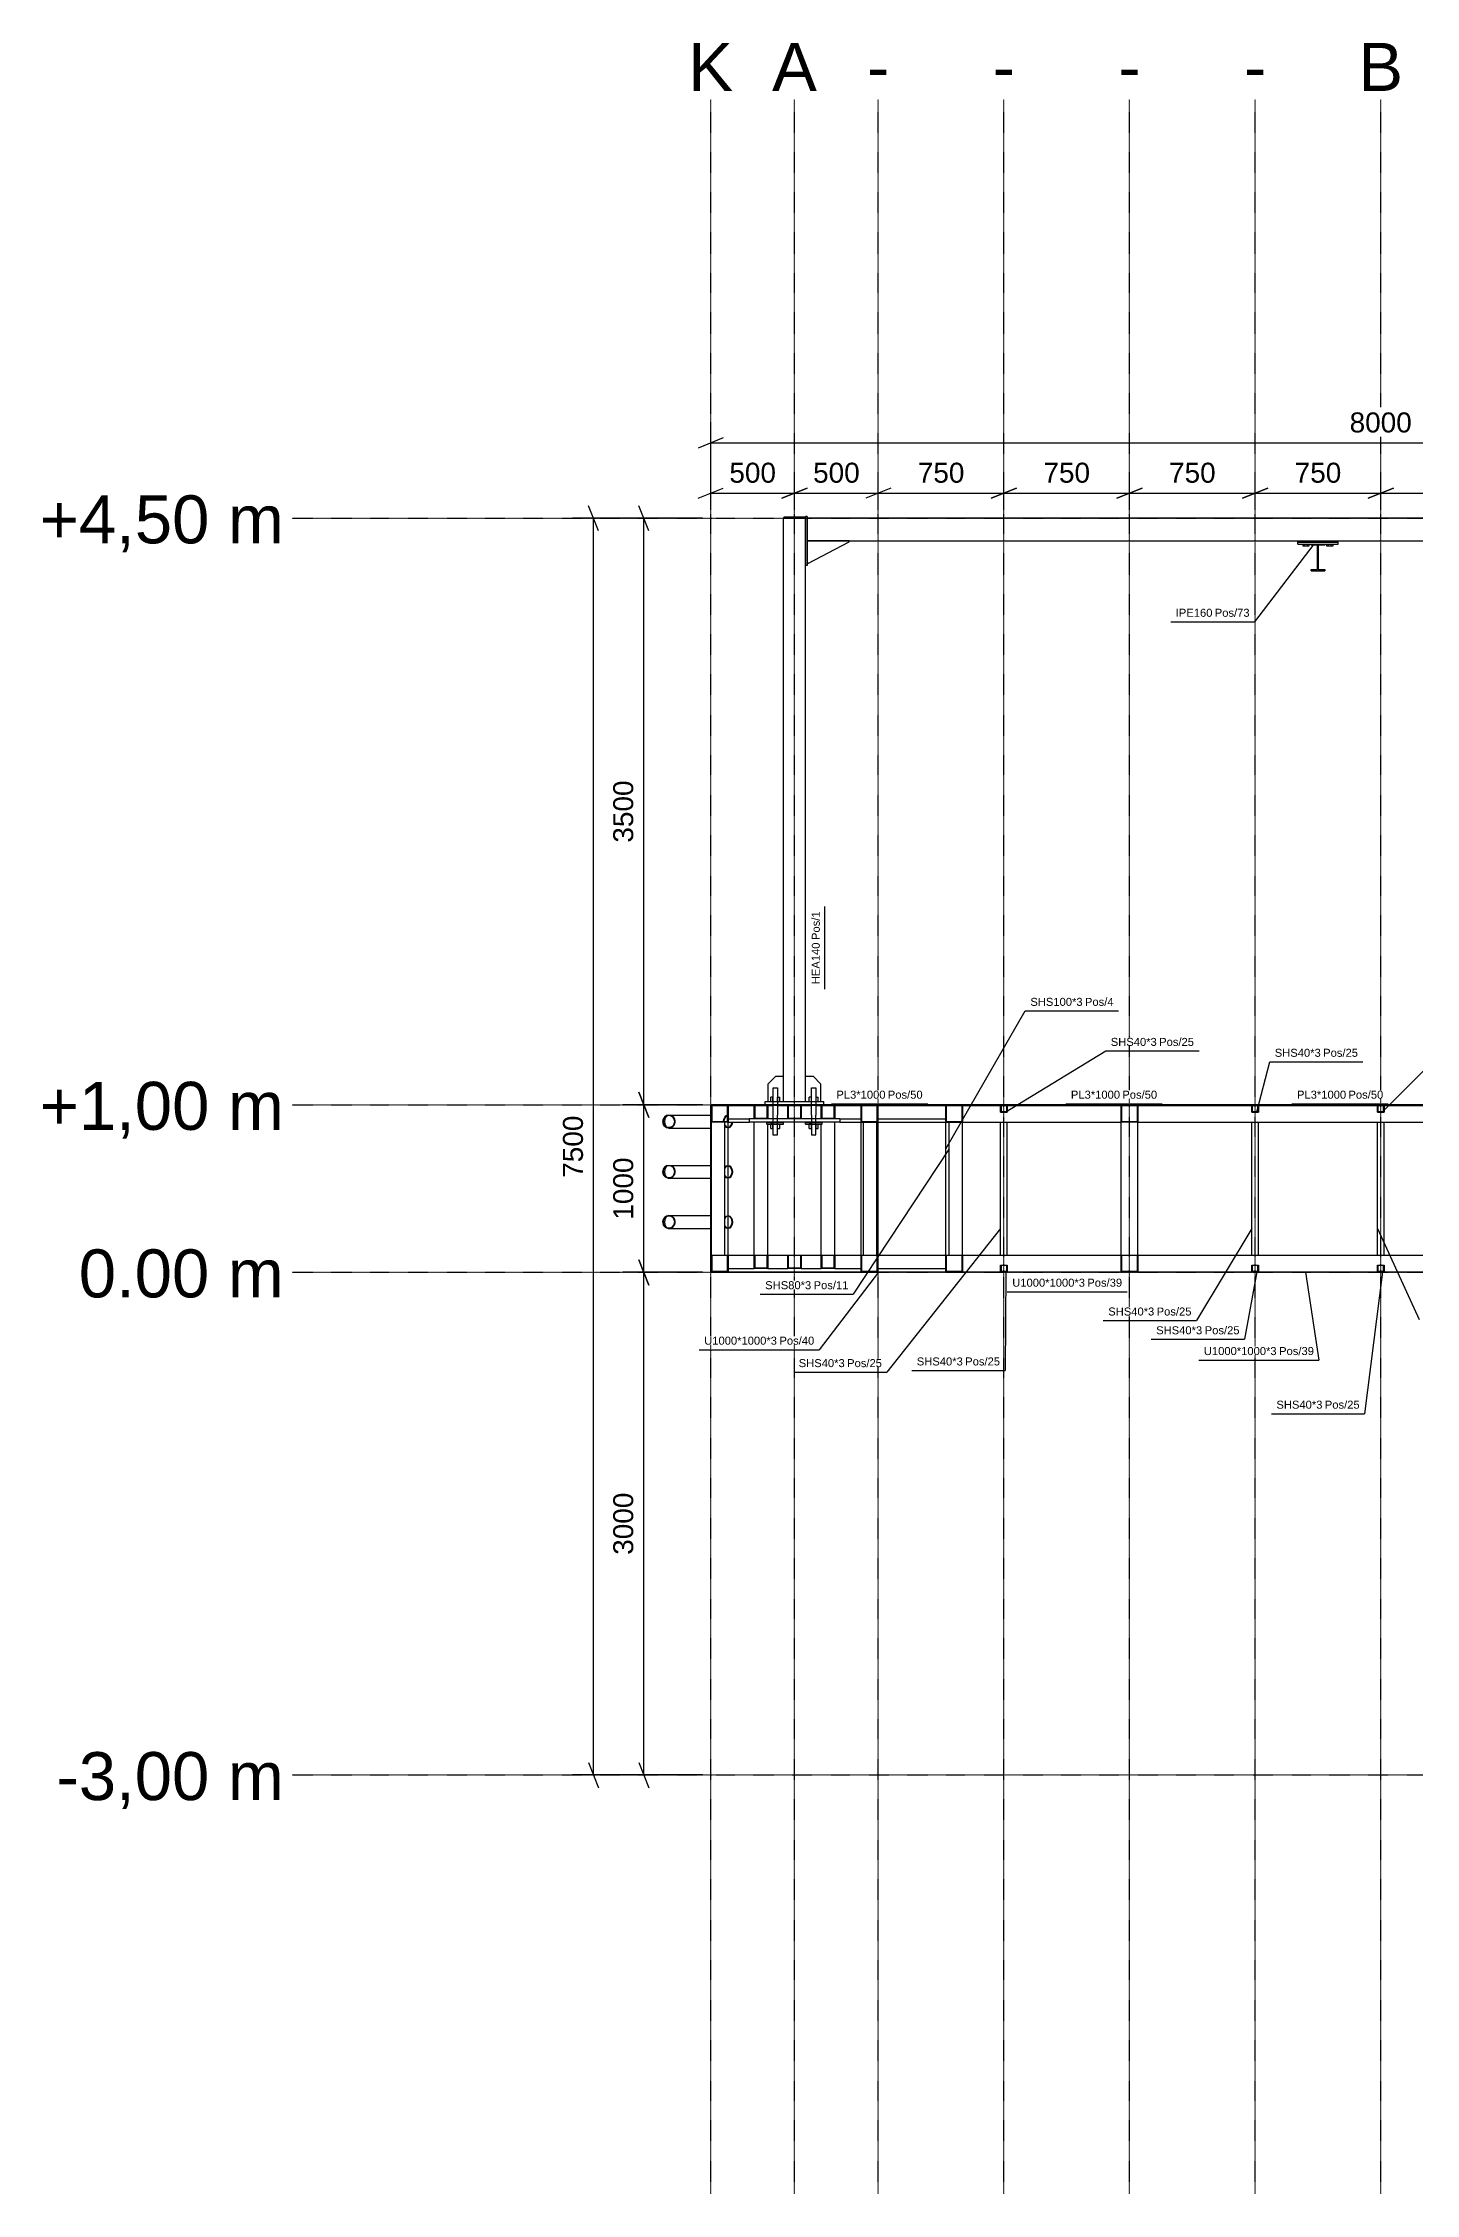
# Model space of a CAD drawing. Header units: millimetres. Extents: x -57554 to 16546, y 2142 to 98430.
# Drawn here: x -29083 to -20886, y 44218 to 57054 of the extents above; entities that cross this region are included whole.
import ezdxf

# ---------------------------------------------------------------- set-up
doc = ezdxf.new("R2010")
doc.units = ezdxf.units.MM
doc.linetypes.add('DXK_LINE_DOT3', pattern=[5.9187, 2.979, -0.9799, 0.9799, -0.9799])
doc.layers.add('S-Z2-A_TEXTUAL_ANNOTATION', color=7, linetype='Continuous')
doc.layers.add('S-Z23-A_DIMENSIONS', color=7, linetype='Continuous')
doc.styles.add('Arial', font='ARIAL.TTF', dxfattribs={"height": 0.2})

msp = doc.modelspace()

# ---------------------------------------------------------------- linework, layer by layer
at = {"color": 1, "linetype": 'DXK_LINE_DOT3'}
for p, q in [((-25096, 44218), (-25096, 56718)), ((-24596, 44218), (-24596, 56718)), ((-24096, 44218), (-24096, 56718)), ((-23346, 44218), (-23346, 56718)), ((-22596, 44218), (-22596, 56718)), ((-21846, 44218), (-21846, 56718)), ((-21096, 44218), (-21096, 56718)), ((-27596, 54218), (-14596, 54218)), ((-27596, 50718), (-14596, 50718)), ((-27596, 49718), (-14596, 49718)), ((-27596, 46718), (-14596, 46718))]:
    msp.add_line(p, q, dxfattribs=at)
at = {"color": 2, "linetype": 'Continuous'}
for p, q in [((-24663, 54218), (-24663, 50738)), ((-24530, 54218), (-24663, 54218)), ((-24658, 54218), (-24658, 54226)), ((-24658, 54226), (-24535, 54226)), ((-24658, 54218), (-24535, 54218)), ((-24535, 54218), (-24535, 54226)), ((-24520, 54228), (-24530, 54228)), ((-24530, 54228), (-24530, 53935)), ((-24530, 50738), (-24530, 54218)), ((-24520, 54228), (-24520, 53935)), ((-17673, 54218), (-24520, 54218)), ((-24520, 54218), (-24520, 54084)), ((-24520, 54084), (-24520, 53954)), ((-24270, 54084), (-24520, 54084)), ((-24520, 54084), (-17673, 54084)), ((-24516, 53947), (-24270, 54077)), ((-24270, 54077), (-24270, 54084)), ((-21592, 54075), (-21592, 54084)), ((-21592, 54084), (-21350, 54084)), ((-21592, 54075), (-21350, 54075)), ((-21592, 54064), (-21592, 54075)), ((-21592, 54075), (-21350, 54075)), ((-21592, 54064), (-21350, 54064)), ((-21512, 54057), (-21512, 54064)), ((-21512, 54064), (-21430, 54064)), ((-21474, 54057), (-21512, 54057)), ((-21474, 53912), (-21474, 54057)), ((-21430, 54057), (-21469, 54057)), ((-21469, 54057), (-21469, 53912)), ((-21430, 54064), (-21430, 54057)), ((-21350, 54075), (-21350, 54084)), ((-21350, 54064), (-21350, 54075)), ((-24520, 53935), (-24530, 53935)), ((-24520, 53954), (-24516, 53947)), ((-21512, 53904), (-21512, 53912)), ((-21512, 53912), (-21474, 53912)), ((-21512, 53904), (-21430, 53904)), ((-21469, 53912), (-21430, 53912)), ((-21430, 53912), (-21430, 53904)), ((-24753, 50842), (-24708, 50888)), ((-24753, 50738), (-24753, 50842)), ((-24708, 50888), (-24663, 50888)), ((-24530, 50888), (-24485, 50888)), ((-24485, 50888), (-24440, 50842)), ((-24440, 50842), (-24440, 50738)), ((-25096, 50716), (-25096, 50719)), ((-25096, 50719), (-23596, 50719)), ((-25096, 49718), (-25096, 50718)), ((-25096, 50718), (-25093, 50718)), ((-25096, 50716), (-23596, 50716)), ((-25093, 50718), (-25093, 49720)), ((-25093, 50614), (-25093, 50714)), ((-25093, 50714), (-24993, 50714)), ((-24996, 50712), (-25090, 50712)), ((-25090, 50712), (-25090, 50618)), ((-24996, 50618), (-24996, 50712)), ((-24993, 50714), (-24836, 50714)), ((-24993, 50714), (-24993, 50614)), ((-24836, 50634), (-24836, 50714)), ((-24836, 50714), (-24756, 50714)), ((-24759, 50712), (-24833, 50712)), ((-24833, 50712), (-24833, 50638)), ((-24771, 50718), (-24771, 50738)), ((-24771, 50738), (-24421, 50738)), ((-24771, 50718), (-24421, 50718)), ((-24759, 50638), (-24759, 50712)), ((-24756, 50714), (-24756, 50634)), ((-24756, 50714), (-24724, 50714)), ((-24738, 50738), (-24738, 50764)), ((-24725, 50764), (-24738, 50764)), ((-24738, 50738), (-24725, 50738)), ((-24725, 50764), (-24724, 50764)), ((-24725, 50738), (-24725, 50764)), ((-24724, 50818), (-24698, 50818)), ((-24724, 50656), (-24724, 50818)), ((-24698, 50818), (-24698, 50656)), ((-24698, 50764), (-24697, 50764)), ((-24698, 50714), (-24636, 50714)), ((-24697, 50738), (-24697, 50764)), ((-24697, 50764), (-24684, 50764)), ((-24697, 50738), (-24684, 50738)), ((-24684, 50738), (-24684, 50764)), ((-24663, 50738), (-24530, 50738)), ((-24636, 50634), (-24636, 50714)), ((-24636, 50714), (-24556, 50714)), ((-24559, 50712), (-24633, 50712)), ((-24633, 50712), (-24633, 50638)), ((-24559, 50638), (-24559, 50712)), ((-24556, 50714), (-24556, 50634)), ((-24556, 50714), (-24494, 50714)), ((-24508, 50738), (-24508, 50764)), ((-24495, 50764), (-24508, 50764)), ((-24508, 50738), (-24495, 50738)), ((-24495, 50764), (-24494, 50764)), ((-24495, 50738), (-24495, 50764)), ((-24494, 50818), (-24468, 50818)), ((-24494, 50656), (-24494, 50818)), ((-24468, 50818), (-24468, 50656)), ((-24468, 50764), (-24467, 50764)), ((-24468, 50714), (-24436, 50714)), ((-24467, 50738), (-24467, 50764)), ((-24467, 50764), (-24454, 50764)), ((-24467, 50738), (-24454, 50738)), ((-24454, 50738), (-24454, 50764)), ((-24436, 50634), (-24436, 50714)), ((-24436, 50714), (-24356, 50714)), ((-24359, 50712), (-24433, 50712)), ((-24433, 50712), (-24433, 50638)), ((-24421, 50718), (-24421, 50738)), ((-24359, 50638), (-24359, 50712)), ((-24356, 50714), (-24356, 50634)), ((-24356, 50714), (-24199, 50714)), ((-24199, 50614), (-24199, 50714)), ((-24199, 50714), (-24099, 50714)), ((-24102, 50712), (-24196, 50712)), ((-24196, 50712), (-24196, 50618)), ((-24102, 50618), (-24102, 50712)), ((-24099, 50714), (-23693, 50714)), ((-24099, 50714), (-24099, 50614)), ((-24096, 50714), (-24096, 50716)), ((-24096, 50714), (-24096, 50716)), ((-23693, 50614), (-23693, 50714)), ((-23693, 50714), (-23593, 50714)), ((-23596, 50712), (-23690, 50712)), ((-23690, 50712), (-23690, 50618)), ((-23596, 50716), (-23596, 50719)), ((-23596, 50716), (-23596, 50719)), ((-23596, 50719), (-22096, 50719)), ((-23596, 50716), (-22096, 50716)), ((-23596, 50618), (-23596, 50712)), ((-23593, 50714), (-23593, 50614)), ((-23593, 50714), (-23366, 50714)), ((-23366, 50674), (-23366, 50714)), ((-23366, 50714), (-23326, 50714)), ((-23329, 50712), (-23363, 50712)), ((-23363, 50712), (-23363, 50678)), ((-23346, 50714), (-23346, 50716)), ((-23346, 50714), (-23346, 50716)), ((-23329, 50678), (-23329, 50712)), ((-23326, 50714), (-22646, 50714)), ((-23326, 50714), (-23326, 50674)), ((-22646, 50614), (-22646, 50714)), ((-22646, 50714), (-22546, 50714)), ((-22549, 50712), (-22643, 50712)), ((-22643, 50712), (-22643, 50618)), ((-22549, 50618), (-22549, 50712)), ((-22546, 50714), (-21866, 50714)), ((-22546, 50714), (-22546, 50614)), ((-22096, 50716), (-22096, 50719)), ((-22096, 50719), (-20596, 50719)), ((-22096, 50716), (-22096, 50719)), ((-22096, 50716), (-20596, 50716)), ((-21866, 50674), (-21866, 50714)), ((-21866, 50714), (-21826, 50714)), ((-21829, 50712), (-21863, 50712)), ((-21863, 50712), (-21863, 50678)), ((-21846, 50714), (-21846, 50716)), ((-21846, 50714), (-21846, 50716)), ((-21829, 50678), (-21829, 50712)), ((-21826, 50714), (-21116, 50714)), ((-21826, 50714), (-21826, 50674)), ((-21116, 50674), (-21116, 50714)), ((-21116, 50714), (-21076, 50714)), ((-21079, 50712), (-21113, 50712)), ((-21113, 50712), (-21113, 50678)), ((-21079, 50678), (-21079, 50712)), ((-21076, 50714), (-20366, 50714)), ((-21076, 50714), (-21076, 50674)), ((-25371, 50632), (-25373, 50618)), ((-25373, 50618), (-25371, 50603)), ((-25365, 50644), (-25371, 50632)), ((-25371, 50603), (-25365, 50591)), ((-25359, 50650), (-25365, 50644)), ((-25365, 50591), (-25359, 50585)), ((-25346, 50656), (-25096, 50656)), ((-25346, 50579), (-25096, 50579)), ((-24993, 50614), (-25093, 50614)), ((-25090, 50618), (-24996, 50618)), ((-25020, 50618), (-25018, 50632)), ((-25018, 50632), (-25012, 50644)), ((-25016, 50631), (-25018, 50618)), ((-25011, 50642), (-25016, 50631)), ((-25013, 49820), (-25013, 50614)), ((-25013, 50598), (-25011, 50593)), ((-25012, 50591), (-25013, 50593)), ((-25012, 50644), (-25004, 50653)), ((-25004, 50582), (-25012, 50591)), ((-25003, 50650), (-25011, 50642)), ((-25011, 50593), (-25003, 50585)), ((-25004, 50653), (-24996, 50655)), ((-24996, 50580), (-25004, 50582)), ((-24996, 50652), (-25003, 50650)), ((-25003, 50585), (-24996, 50583)), ((-24993, 50634), (-24866, 50634)), ((-24993, 49820), (-24993, 50614)), ((-24993, 50614), (-24866, 50614)), ((-24993, 50582), (-24984, 50585)), ((-24983, 50582), (-24993, 50579)), ((-24984, 50585), (-24976, 50593)), ((-24974, 50591), (-24983, 50582)), ((-24976, 50593), (-24971, 50604)), ((-24969, 50603), (-24974, 50591)), ((-24971, 50604), (-24969, 50614)), ((-24967, 50614), (-24969, 50603)), ((-24326, 50634), (-24866, 50634)), ((-24866, 50634), (-24866, 50614)), ((-24326, 50614), (-24866, 50614)), ((-24756, 50634), (-24836, 50634)), ((-24836, 49820), (-24836, 50614)), ((-24833, 50638), (-24759, 50638)), ((-24761, 50602), (-24761, 50612)), ((-24761, 50612), (-24661, 50612)), ((-24761, 50602), (-24661, 50602)), ((-24756, 50612), (-24756, 50614)), ((-24756, 49820), (-24756, 50602)), ((-24738, 50576), (-24738, 50602)), ((-24725, 50602), (-24738, 50602)), ((-24725, 50656), (-24725, 50538)), ((-24725, 50656), (-24724, 50656)), ((-24725, 50576), (-24725, 50602)), ((-24698, 50538), (-24698, 50656)), ((-24698, 50656), (-24698, 50656)), ((-24697, 50576), (-24697, 50602)), ((-24697, 50602), (-24684, 50602)), ((-24684, 50576), (-24684, 50602)), ((-24661, 50602), (-24661, 50612)), ((-24556, 50634), (-24636, 50634)), ((-24633, 50638), (-24559, 50638)), ((-24531, 50602), (-24531, 50612)), ((-24531, 50612), (-24431, 50612)), ((-24531, 50602), (-24431, 50602)), ((-24508, 50576), (-24508, 50602)), ((-24495, 50602), (-24508, 50602)), ((-24495, 50656), (-24495, 50538)), ((-24495, 50656), (-24494, 50656)), ((-24495, 50576), (-24495, 50602)), ((-24468, 50538), (-24468, 50656)), ((-24468, 50656), (-24468, 50656)), ((-24467, 50576), (-24467, 50602)), ((-24467, 50602), (-24454, 50602)), ((-24454, 50576), (-24454, 50602)), ((-24356, 50634), (-24436, 50634)), ((-24436, 50612), (-24436, 50614)), ((-24436, 49820), (-24436, 50602)), ((-24433, 50638), (-24359, 50638)), ((-24431, 50602), (-24431, 50612)), ((-24356, 49820), (-24356, 50614)), ((-24326, 50634), (-24326, 50614)), ((-24326, 50634), (-24199, 50634)), ((-24326, 50614), (-24199, 50614)), ((-24199, 49820), (-24199, 50614)), ((-24199, 50614), (-24099, 50614)), ((-24196, 50618), (-24102, 50618)), ((-24184, 49820), (-24184, 50614)), ((-24104, 49820), (-24104, 50614)), ((-24099, 50634), (-23693, 50634)), ((-24099, 49820), (-24099, 50614)), ((-24099, 50614), (-23693, 50614)), ((-24096, 49820), (-24096, 50614)), ((-24096, 49820), (-24096, 50614)), ((-23693, 50614), (-23593, 50614)), ((-23693, 49820), (-23693, 50614)), ((-23690, 50618), (-23596, 50618)), ((-23673, 49820), (-23673, 50614)), ((-23593, 49820), (-23593, 50614)), ((-23593, 50614), (-22646, 50614)), ((-23366, 50674), (-23326, 50674)), ((-23366, 49820), (-23366, 50614)), ((-23363, 50678), (-23329, 50678)), ((-23326, 49820), (-23326, 50614)), ((-22546, 50614), (-22646, 50614)), ((-22646, 49820), (-22646, 50614)), ((-22643, 50618), (-22549, 50618)), ((-22546, 50614), (-19646, 50614)), ((-22546, 49820), (-22546, 50614)), ((-21866, 50674), (-21826, 50674)), ((-21866, 49820), (-21866, 50614)), ((-21863, 50678), (-21829, 50678)), ((-21826, 49820), (-21826, 50614)), ((-21116, 50674), (-21076, 50674)), ((-21116, 49820), (-21116, 50614)), ((-21113, 50678), (-21079, 50678)), ((-21076, 49820), (-21076, 50614)), ((-24738, 50576), (-24725, 50576)), ((-24725, 50576), (-24725, 50576)), ((-24725, 50538), (-24698, 50538)), ((-24698, 50576), (-24697, 50576)), ((-24697, 50576), (-24684, 50576)), ((-24508, 50576), (-24495, 50576)), ((-24495, 50576), (-24495, 50576)), ((-24495, 50538), (-24468, 50538)), ((-24468, 50576), (-24467, 50576)), ((-24467, 50576), (-24454, 50576)), ((-25371, 50332), (-25373, 50318)), ((-25365, 50344), (-25371, 50332)), ((-25359, 50350), (-25365, 50344)), ((-25346, 50356), (-25096, 50356)), ((-25013, 50342), (-25012, 50344)), ((-25011, 50342), (-25013, 50337)), ((-25012, 50344), (-25004, 50353)), ((-25003, 50350), (-25011, 50342)), ((-25004, 50353), (-24996, 50355)), ((-24996, 50352), (-25003, 50350)), ((-24993, 50356), (-24983, 50353)), ((-24984, 50350), (-24993, 50353)), ((-24976, 50342), (-24984, 50350)), ((-24983, 50353), (-24974, 50344)), ((-24971, 50331), (-24976, 50342)), ((-24974, 50344), (-24969, 50332)), ((-24969, 50318), (-24971, 50331)), ((-24969, 50332), (-24967, 50318)), ((-25373, 50318), (-25371, 50303)), ((-25371, 50303), (-25365, 50291)), ((-25365, 50291), (-25359, 50285)), ((-25346, 50279), (-25096, 50279)), ((-25013, 50298), (-25011, 50293)), ((-25012, 50291), (-25013, 50293)), ((-25004, 50282), (-25012, 50291)), ((-25011, 50293), (-25003, 50285)), ((-24996, 50280), (-25004, 50282)), ((-25003, 50285), (-24996, 50283)), ((-24993, 50282), (-24984, 50285)), ((-24983, 50282), (-24993, 50279)), ((-24984, 50285), (-24976, 50293)), ((-24974, 50291), (-24983, 50282)), ((-24976, 50293), (-24971, 50304)), ((-24969, 50303), (-24974, 50291)), ((-24971, 50304), (-24969, 50318)), ((-24967, 50318), (-24969, 50303)), ((-25371, 50032), (-25373, 50018)), ((-25373, 50018), (-25371, 50003)), ((-25365, 50044), (-25371, 50032)), ((-25371, 50003), (-25365, 49991)), ((-25359, 50050), (-25365, 50044)), ((-25365, 49991), (-25359, 49985)), ((-25346, 50056), (-25096, 50056)), ((-25346, 49979), (-25096, 49979)), ((-25013, 50042), (-25012, 50044)), ((-25011, 50042), (-25013, 50037)), ((-25013, 49998), (-25011, 49993)), ((-25012, 49991), (-25013, 49993)), ((-25012, 50044), (-25004, 50053)), ((-25004, 49982), (-25012, 49991)), ((-25003, 50050), (-25011, 50042)), ((-25011, 49993), (-25003, 49985)), ((-25004, 50053), (-24996, 50055)), ((-24996, 49980), (-25004, 49982)), ((-24996, 50052), (-25003, 50050)), ((-25003, 49985), (-24996, 49983)), ((-24993, 50056), (-24983, 50053)), ((-24984, 50050), (-24993, 50053)), ((-24993, 49982), (-24984, 49985)), ((-24983, 49982), (-24993, 49979)), ((-24976, 50042), (-24984, 50050)), ((-24984, 49985), (-24976, 49993)), ((-24983, 50053), (-24974, 50044)), ((-24974, 49991), (-24983, 49982)), ((-24971, 50031), (-24976, 50042)), ((-24976, 49993), (-24971, 50004)), ((-24974, 50044), (-24969, 50032)), ((-24969, 50003), (-24974, 49991)), ((-24969, 50018), (-24971, 50031)), ((-24971, 50004), (-24969, 50018)), ((-24969, 50032), (-24967, 50018)), ((-24967, 50018), (-24969, 50003)), ((-25093, 49720), (-25093, 49820)), ((-25093, 49820), (-24993, 49820)), ((-24996, 49818), (-25090, 49818)), ((-25090, 49818), (-25090, 49724)), ((-24996, 49724), (-24996, 49818)), ((-24993, 49820), (-24836, 49820)), ((-24993, 49820), (-24993, 49720)), ((-24836, 49740), (-24836, 49820)), ((-24836, 49820), (-24756, 49820)), ((-24759, 49818), (-24833, 49818)), ((-24833, 49818), (-24833, 49744)), ((-24759, 49744), (-24759, 49818)), ((-24756, 49820), (-24756, 49740)), ((-24756, 49820), (-24636, 49820)), ((-24636, 49740), (-24636, 49820)), ((-24636, 49820), (-24556, 49820)), ((-24559, 49818), (-24633, 49818)), ((-24633, 49818), (-24633, 49744)), ((-24559, 49744), (-24559, 49818)), ((-24556, 49820), (-24436, 49820)), ((-24556, 49820), (-24556, 49740)), ((-24436, 49740), (-24436, 49820)), ((-24436, 49820), (-24356, 49820)), ((-24359, 49818), (-24433, 49818)), ((-24433, 49818), (-24433, 49744)), ((-24359, 49744), (-24359, 49818)), ((-24356, 49820), (-24356, 49740)), ((-24356, 49820), (-24199, 49820)), ((-24199, 49720), (-24199, 49820)), ((-24199, 49820), (-24099, 49820)), ((-24102, 49818), (-24196, 49818)), ((-24196, 49818), (-24196, 49724)), ((-24102, 49724), (-24102, 49818)), ((-24099, 49820), (-23693, 49820)), ((-24099, 49820), (-24099, 49720)), ((-23693, 49720), (-23693, 49820)), ((-23693, 49820), (-23593, 49820)), ((-23596, 49818), (-23690, 49818)), ((-23690, 49818), (-23690, 49724)), ((-23596, 49724), (-23596, 49818)), ((-23593, 49820), (-23593, 49720)), ((-23593, 49820), (-22646, 49820)), ((-22646, 49720), (-22646, 49820)), ((-22646, 49820), (-22546, 49820)), ((-22549, 49818), (-22643, 49818)), ((-22643, 49818), (-22643, 49724)), ((-22549, 49724), (-22549, 49818)), ((-22546, 49820), (-22546, 49720)), ((-22546, 49820), (-19646, 49820)), ((-25096, 49718), (-24096, 49718)), ((-25093, 49720), (-24096, 49720)), ((-24993, 49720), (-25093, 49720)), ((-25090, 49724), (-24996, 49724)), ((-24993, 49740), (-24836, 49740)), ((-24756, 49740), (-24836, 49740)), ((-24833, 49744), (-24759, 49744)), ((-24756, 49740), (-24636, 49740)), ((-24556, 49740), (-24636, 49740)), ((-24633, 49744), (-24559, 49744)), ((-24556, 49740), (-24436, 49740)), ((-24356, 49740), (-24436, 49740)), ((-24433, 49744), (-24359, 49744)), ((-24356, 49740), (-24199, 49740)), ((-24199, 49720), (-24099, 49720)), ((-24196, 49724), (-24102, 49724)), ((-24099, 49740), (-23693, 49740)), ((-24097, 49718), (-24097, 49720)), ((-24097, 49720), (-23347, 49720)), ((-23347, 49718), (-24097, 49718)), ((-24096, 49718), (-24096, 49720)), ((-23693, 49720), (-23593, 49720)), ((-23690, 49724), (-23596, 49724)), ((-23366, 49720), (-23366, 49760)), ((-23366, 49760), (-23326, 49760)), ((-23366, 49720), (-23326, 49720)), ((-23329, 49758), (-23363, 49758)), ((-23363, 49758), (-23363, 49724)), ((-23363, 49724), (-23329, 49724)), ((-23347, 49720), (-23347, 49718)), ((-23346, 49718), (-23347, 49718)), ((-23347, 49718), (-23346, 49718)), ((-23346, 49718), (-23346, 49720)), ((-23346, 49720), (-21846, 49720)), ((-21846, 49718), (-23346, 49718)), ((-23329, 49724), (-23329, 49758)), ((-23326, 49760), (-23326, 49720)), ((-22546, 49720), (-22646, 49720)), ((-22643, 49724), (-22549, 49724)), ((-21866, 49720), (-21866, 49760)), ((-21866, 49760), (-21826, 49760)), ((-21866, 49720), (-21826, 49720)), ((-21829, 49758), (-21863, 49758)), ((-21863, 49758), (-21863, 49724)), ((-21863, 49724), (-21829, 49724)), ((-21846, 49720), (-21846, 49718)), ((-21846, 49718), (-21846, 49720)), ((-21846, 49720), (-20346, 49720)), ((-20346, 49718), (-21846, 49718)), ((-21829, 49724), (-21829, 49758)), ((-21826, 49760), (-21826, 49720)), ((-21116, 49720), (-21116, 49760)), ((-21116, 49760), (-21076, 49760)), ((-21116, 49720), (-21076, 49720)), ((-21079, 49758), (-21113, 49758)), ((-21113, 49758), (-21113, 49724)), ((-21113, 49724), (-21079, 49724)), ((-21079, 49724), (-21079, 49758)), ((-21076, 49760), (-21076, 49720))]:
    msp.add_line(p, q, dxfattribs=at)
at = {"color": 6, "linetype": 'Continuous'}
for p, q in [((-21560, 54051), (-21560, 54064)), ((-21525, 54051), (-21560, 54051)), ((-21551, 54051), (-21551, 54064)), ((-21534, 54051), (-21534, 54064)), ((-21525, 54064), (-21525, 54051)), ((-21418, 54051), (-21418, 54064)), ((-21383, 54051), (-21418, 54051)), ((-21409, 54051), (-21409, 54064)), ((-21392, 54051), (-21392, 54064)), ((-21383, 54064), (-21383, 54051))]:
    msp.add_line(p, q, dxfattribs=at)
at = {"color": 2, "linetype": 'Continuous'}
for centre, radius, start, end in [((-25346, 50618), 38, 22.5, 202.5), ((-25346, 50618), 38.1, 202.5, 22.5), ((-25346, 50618), 35.1, 157.5, 337.5), ((-25346, 50618), 35, 337.5, 157.5), ((-25346, 50318), 38, 22.5, 202.5), ((-25346, 50318), 38.1, 202.5, 22.5), ((-25346, 50318), 35.1, 157.5, 337.5), ((-25346, 50318), 35, 337.5, 157.5), ((-25346, 50018), 38, 22.5, 202.5), ((-25346, 50018), 38.1, 202.5, 22.5), ((-25346, 50018), 35.1, 157.5, 337.5), ((-25346, 50018), 35, 337.5, 157.5)]:
    msp.add_arc(centre, radius, start, end, dxfattribs=at)
at = {"layer": 'S-Z2-A_TEXTUAL_ANNOTATION'}
msp.add_line((-21116, 49980), (-20866, 49437), dxfattribs=at)
at = {"layer": 'S-Z23-A_DIMENSIONS'}
for p, q in [((-25096, 54268), (-25096, 54792)), ((-25096, 54668), (-17096, 54668)), ((-25096, 54268), (-25096, 54492)), ((-24596, 54268), (-24596, 54492)), ((-24596, 54268), (-24596, 54492)), ((-24096, 54268), (-24096, 54492)), ((-24096, 54268), (-24096, 54492)), ((-23346, 54268), (-23346, 54492)), ((-23346, 54268), (-23346, 54492)), ((-22596, 54268), (-22596, 54492)), ((-22596, 54268), (-22596, 54492)), ((-21846, 54268), (-21846, 54492)), ((-21846, 54268), (-21846, 54492)), ((-21096, 54268), (-21096, 54492)), ((-21096, 54268), (-21096, 54492)), ((-25171, 54337), (-25021, 54398)), ((-25096, 54368), (-24596, 54368)), ((-24671, 54337), (-24521, 54398)), ((-24596, 54368), (-24096, 54368)), ((-24021, 54398), (-24171, 54337)), ((-24096, 54368), (-23346, 54368)), ((-23271, 54398), (-23421, 54337)), ((-23421, 54337), (-23271, 54398)), ((-23346, 54368), (-22596, 54368)), ((-22521, 54398), (-22671, 54337)), ((-22671, 54337), (-22521, 54398)), ((-22596, 54368), (-21846, 54368)), ((-21771, 54398), (-21921, 54337)), ((-21921, 54337), (-21771, 54398)), ((-21846, 54368), (-21096, 54368)), ((-21171, 54337), (-21021, 54398)), ((-21021, 54398), (-21171, 54337)), ((-21096, 54368), (-20346, 54368)), ((-25146, 54218), (-25921, 54218)), ((-25766, 54142), (-25826, 54293)), ((-25796, 46718), (-25796, 54218)), ((-25146, 54218), (-25621, 54218)), ((-25466, 54142), (-25526, 54293)), ((-25496, 50718), (-25496, 54218)), ((-25146, 50718), (-25621, 50718)), ((-25146, 50718), (-25621, 50718)), ((-25526, 50793), (-25466, 50642)), ((-25466, 50642), (-25526, 50793)), ((-25496, 49718), (-25496, 50718)), ((-25146, 49718), (-25621, 49718)), ((-25146, 49718), (-25621, 49718)), ((-25466, 49642), (-25526, 49793)), ((-25526, 49793), (-25466, 49642)), ((-25496, 46718), (-25496, 49718)), ((-25826, 46793), (-25766, 46642)), ((-25526, 46793), (-25466, 46642)), ((-25146, 46718), (-25921, 46718)), ((-25146, 46718), (-25621, 46718))]:
    msp.add_line(p, q, dxfattribs=at)

# ---------------------------------------------------------------- texts
at = {"color": 5, "linetype": 'Continuous', "style": 'Arial'}
for s, height, p in [('K', 287, (-25230, 56768)), ('A', 287, (-24730, 56768)), ('B', 287, (-21230, 56768)), ('-', 287, (-24163, 56768)), ('-', 287, (-23413, 56768)), ('-', 287, (-22663, 56768)), ('-', 287, (-21913, 56768)), ('+4,50 m', 286.5, (-29102, 54068)), ('+1,00 m', 286.5, (-29102, 50568)), ('0.00 m', 286.5, (-28869, 49568)), ('-3,00 m', 286.5, (-29002, 46568))]:
    msp.add_text(s, height=height, dxfattribs=at).set_placement(p)

# ---------------------------------------------------------------- wipeouts: each hides what was drawn before it
for points in [[(-22102, 53630), (-22102, 53680), (-22320, 53680), (-22320, 53630)], [(-22877, 51308), (-22877, 51358), (-23188, 51358), (-23188, 51308)], [(-21455, 51004), (-21455, 51054), (-21729, 51054), (-21729, 51004)], [(-23592, 49162), (-23592, 49212), (-23866, 49212), (-23866, 49162)], [(-21445, 48904), (-21445, 48954), (-21719, 48954), (-21719, 48904)]]:
    msp.add_wipeout(points).dxf.layer = 'S-Z2-A_TEXTUAL_ANNOTATION'

# ---------------------------------------------------------------- next in the draw order: linework, layer by layer
at = {"layer": 'S-Z2-A_TEXTUAL_ANNOTATION'}
for p, q in [((-23693, 50455), (-23218, 51278)), ((-21835, 50675), (-21759, 50974))]:
    msp.add_line(p, q, dxfattribs=at)

# ---------------------------------------------------------------- next in the draw order: wipeouts: each hides what was drawn before it
for points, layer in [([(-21879, 53630), (-21879, 53680), (-22087, 53680), (-22087, 53630)], 'S-Z2-A_TEXTUAL_ANNOTATION'), ([(-24445, 51686), (-24495, 51686), (-24495, 51437), (-24445, 51437)], 'S-Z2-A_TEXTUAL_ANNOTATION'), ([(-22691, 51308), (-22691, 51358), (-22862, 51358), (-22862, 51308)], 'S-Z2-A_TEXTUAL_ANNOTATION'), ([(-22434, 51069), (-22434, 51119), (-22708, 51119), (-22708, 51069)], 'S-Z2-A_TEXTUAL_ANNOTATION'), ([(-21233, 51004), (-21233, 51054), (-21440, 51054), (-21440, 51004)], 'S-Z2-A_TEXTUAL_ANNOTATION'), ([(-24054, 50754), (-24054, 50804), (-24346, 50804), (-24346, 50754)], 'S-Z2-A_TEXTUAL_ANNOTATION'), ([(-22654, 50754), (-22654, 50804), (-22946, 50804), (-22946, 50754)], 'S-Z2-A_TEXTUAL_ANNOTATION'), ([(-21304, 50754), (-21304, 50804), (-21596, 50804), (-21596, 50754)], 'S-Z2-A_TEXTUAL_ANNOTATION'), ([(-24497, 49617), (-24497, 49667), (-24771, 49667), (-24771, 49617)], 'S-Z2-A_TEXTUAL_ANNOTATION'), ([(-22449, 49460), (-22449, 49510), (-22723, 49510), (-22723, 49460)], 'S-Z2-A_TEXTUAL_ANNOTATION'), ([(-24701, 49286), (-24701, 49336), (-25135, 49336), (-25135, 49286)], 'S-Z2-A_TEXTUAL_ANNOTATION'), ([(-24297, 49152), (-24297, 49202), (-24571, 49202), (-24571, 49152)], 'S-Z2-A_TEXTUAL_ANNOTATION'), ([(-23369, 49162), (-23369, 49212), (-23577, 49212), (-23577, 49162)], 'S-Z2-A_TEXTUAL_ANNOTATION'), ([(-21718, 49224), (-21718, 49274), (-22152, 49274), (-22152, 49224)], 'S-Z2-A_TEXTUAL_ANNOTATION'), ([(-21223, 48904), (-21223, 48954), (-21430, 48954), (-21430, 48904)], 'S-Z2-A_TEXTUAL_ANNOTATION'), ([(-20886, 54705), (-20886, 54880), (-21307, 54880), (-21307, 54705)], 'S-Z23-A_DIMENSIONS'), ([(-24182, 54405), (-24182, 54580), (-24510, 54580), (-24510, 54405)], 'S-Z23-A_DIMENSIONS'), ([(-23557, 54405), (-23557, 54580), (-23885, 54580), (-23885, 54405)], 'S-Z23-A_DIMENSIONS'), ([(-22807, 54405), (-22807, 54580), (-23135, 54580), (-23135, 54405)], 'S-Z23-A_DIMENSIONS'), ([(-22057, 54405), (-22057, 54580), (-22385, 54580), (-22385, 54405)], 'S-Z23-A_DIMENSIONS'), ([(-21307, 54405), (-21307, 54580), (-21635, 54580), (-21635, 54405)], 'S-Z23-A_DIMENSIONS'), ([(-25534, 52678), (-25709, 52678), (-25709, 52257), (-25534, 52257)], 'S-Z23-A_DIMENSIONS'), ([(-25834, 50678), (-26009, 50678), (-26009, 50257), (-25834, 50257)], 'S-Z23-A_DIMENSIONS'), ([(-25534, 50428), (-25709, 50428), (-25709, 50007), (-25534, 50007)], 'S-Z23-A_DIMENSIONS'), ([(-25534, 48428), (-25709, 48428), (-25709, 48007), (-25534, 48007)], 'S-Z23-A_DIMENSIONS')]:
    msp.add_wipeout(points).dxf.layer = layer

# ---------------------------------------------------------------- next in the draw order: linework, layer by layer
for p, q in [((-21496, 54064), (-21849, 53600)), ((-22350, 53600), (-21849, 53600)), ((-23218, 51278), (-22661, 51278)), ((-23335, 50675), (-22738, 51039)), ((-21759, 50974), (-21203, 50974)), ((-23335, 49721), (-23339, 49132)), ((-21085, 49721), (-21193, 48874)), ((-23896, 49132), (-23339, 49132)), ((-21749, 48874), (-21193, 48874))]:
    msp.add_line(p, q, dxfattribs=at)
at = {"layer": 'S-Z23-A_DIMENSIONS'}
for p, q in [((-24521, 54398), (-24671, 54337)), ((-24021, 54398), (-24171, 54337))]:
    msp.add_line(p, q, dxfattribs=at)

# ---------------------------------------------------------------- next in the draw order: texts
at = {"layer": 'S-Z2-A_TEXTUAL_ANNOTATION', "style": 'Arial'}
for s, p in [('IPE160', (-22320, 53630)), ('Pos/73', (-22087, 53630)), ('SHS100*3', (-23188, 51308)), ('Pos/4', (-22862, 51308)), ('SHS40*3', (-21729, 51004)), ('Pos/25', (-21440, 51004)), ('SHS40*3', (-23866, 49162)), ('Pos/25', (-23577, 49162)), ('SHS40*3', (-21719, 48904)), ('Pos/25', (-21430, 48904))]:
    msp.add_text(s, height=47.8, dxfattribs=at).set_placement(p)
at = {"layer": 'S-Z23-A_DIMENSIONS', "style": 'Arial'}
for s, p in [('8000', (-21282, 54730)), ('500', (-24485, 54430)), ('750', (-23860, 54430)), ('750', (-23110, 54430)), ('750', (-22360, 54430)), ('750', (-21610, 54430))]:
    msp.add_text(s, height=119.4, dxfattribs=at).set_placement(p)
for s, p in [('3500', (-25559, 52282)), ('7500', (-25859, 50282)), ('1000', (-25559, 50032)), ('3000', (-25559, 48032))]:
    msp.add_text(s, height=119.4, rotation=90.0002, dxfattribs=at).set_placement(p)

# ---------------------------------------------------------------- next in the draw order: wipeouts: each hides what was drawn before it
for points in [[(-24445, 51871), (-24495, 51871), (-24495, 51701), (-24445, 51701)], [(-22211, 51069), (-22211, 51119), (-22419, 51119), (-22419, 51069)], [(-23831, 50754), (-23831, 50804), (-24039, 50804), (-24039, 50754)], [(-22431, 50754), (-22431, 50804), (-22639, 50804), (-22639, 50754)], [(-21081, 50754), (-21081, 50804), (-21289, 50804), (-21289, 50754)], [(-24275, 49617), (-24275, 49667), (-24482, 49667), (-24482, 49617)], [(-22227, 49460), (-22227, 49510), (-22434, 49510), (-22434, 49460)], [(-24478, 49286), (-24478, 49336), (-24686, 49336), (-24686, 49286)], [(-24074, 49152), (-24074, 49202), (-24282, 49202), (-24282, 49152)], [(-21496, 49224), (-21496, 49274), (-21703, 49274), (-21703, 49224)]]:
    msp.add_wipeout(points).dxf.layer = 'S-Z2-A_TEXTUAL_ANNOTATION'

# ---------------------------------------------------------------- next in the draw order: linework, layer by layer
at = {"layer": 'S-Z2-A_TEXTUAL_ANNOTATION'}
for p, q in [((-24415, 51408), (-24415, 51901)), ((-22738, 51039), (-22181, 51039)), ((-21085, 50675), (-20731, 51029)), ((-24376, 50724), (-23801, 50724)), ((-22976, 50724), (-22401, 50724)), ((-21626, 50724), (-21051, 50724)), ((-23673, 50455), (-24245, 49587)), ((-23366, 49980), (-24044, 49122)), ((-21866, 49980), (-22197, 49430)), ((-24095, 49719), (-24448, 49256)), ((-21546, 49718), (-21466, 49194)), ((-24801, 49587), (-24245, 49587)), ((-22753, 49430), (-22197, 49430)), ((-25165, 49256), (-24448, 49256)), ((-22182, 49194), (-21466, 49194)), ((-24601, 49122), (-24044, 49122))]:
    msp.add_line(p, q, dxfattribs=at)

# ---------------------------------------------------------------- next in the draw order: texts
at = {"layer": 'S-Z2-A_TEXTUAL_ANNOTATION', "style": 'Arial'}
for s, p in [('Pos/1', (-24445, 51701)), ('HEA140', (-24445, 51437))]:
    msp.add_text(s, height=47.8, rotation=90.0002, dxfattribs=at).set_placement(p)
for s, height, p in [('SHS40*3', 47.8, (-22708, 51069)), ('Pos/25', 47.8, (-22419, 51069)), ('PL3*1000', 47.8, (-24346, 50754)), ('Pos/50', 47.8, (-24039, 50754)), ('PL3*1000', 47.8, (-22946, 50754)), ('Pos/50', 47.8, (-22639, 50754)), ('PL3*1000', 47.8, (-21596, 50754)), ('Pos/50', 47.8, (-21289, 50754)), ('SHS80*3', 47.8, (-24771, 49617)), ('Pos/11', 47.8, (-24482, 49617)), ('SHS40*3', 47.8, (-22723, 49460)), ('Pos/25', 47.8, (-22434, 49460)), ('U1000*1000*3', 47.75, (-25135, 49286)), ('Pos/40', 47.8, (-24686, 49286)), ('SHS40*3', 47.8, (-24571, 49152)), ('Pos/25', 47.8, (-24282, 49152)), ('U1000*1000*3', 47.75, (-22152, 49224)), ('Pos/39', 47.8, (-21703, 49224))]:
    msp.add_text(s, height=height, dxfattribs=at).set_placement(p)

# ---------------------------------------------------------------- next in the draw order: wipeouts: each hides what was drawn before it
for points, layer in [([(-22863, 49632), (-22863, 49682), (-23296, 49682), (-23296, 49632)], 'S-Z2-A_TEXTUAL_ANNOTATION'), ([(-24682, 54405), (-24682, 54580), (-25010, 54580), (-25010, 54405)], 'S-Z23-A_DIMENSIONS')]:
    msp.add_wipeout(points).dxf.layer = layer

# ---------------------------------------------------------------- next in the draw order: linework, layer by layer
at = {"layer": 'S-Z23-A_DIMENSIONS'}
msp.add_line((-25021, 54698), (-25171, 54637), dxfattribs=at)

# ---------------------------------------------------------------- next in the draw order: texts
at = {"layer": 'S-Z23-A_DIMENSIONS', "style": 'Arial'}
msp.add_text('500', height=119.4, dxfattribs=at).set_placement((-24985, 54430))

# ---------------------------------------------------------------- next in the draw order: wipeouts: each hides what was drawn before it
for points in [[(-22640, 49632), (-22640, 49682), (-22848, 49682), (-22848, 49632)], [(-22162, 49348), (-22162, 49398), (-22437, 49398), (-22437, 49348)]]:
    msp.add_wipeout(points).dxf.layer = 'S-Z2-A_TEXTUAL_ANNOTATION'

# ---------------------------------------------------------------- next in the draw order: linework, layer by layer
at = {"layer": 'S-Z2-A_TEXTUAL_ANNOTATION'}
msp.add_line((-23326, 49602), (-22610, 49602), dxfattribs=at)

# ---------------------------------------------------------------- next in the draw order: texts
at = {"layer": 'S-Z2-A_TEXTUAL_ANNOTATION', "style": 'Arial'}
for s, height, p in [('U1000*1000*3', 47.75, (-23296, 49632)), ('Pos/39', 47.8, (-22848, 49632))]:
    msp.add_text(s, height=height, dxfattribs=at).set_placement(p)

# ---------------------------------------------------------------- next in the draw order: wipeouts: each hides what was drawn before it
msp.add_wipeout([(-21940, 49348), (-21940, 49398), (-22147, 49398), (-22147, 49348)]).dxf.layer = 'S-Z2-A_TEXTUAL_ANNOTATION'

# ---------------------------------------------------------------- next in the draw order: linework, layer by layer
at = {"layer": 'S-Z2-A_TEXTUAL_ANNOTATION'}
for p in [(-21835, 49721), (-22467, 49318)]:
    msp.add_line(p, (-21910, 49318), dxfattribs=at)

# ---------------------------------------------------------------- next in the draw order: texts
at = {"layer": 'S-Z2-A_TEXTUAL_ANNOTATION', "style": 'Arial'}
for s, p in [('SHS40*3', (-22437, 49348)), ('Pos/25', (-22147, 49348))]:
    msp.add_text(s, height=47.8, dxfattribs=at).set_placement(p)

doc.saveas('drawing.dxf')
